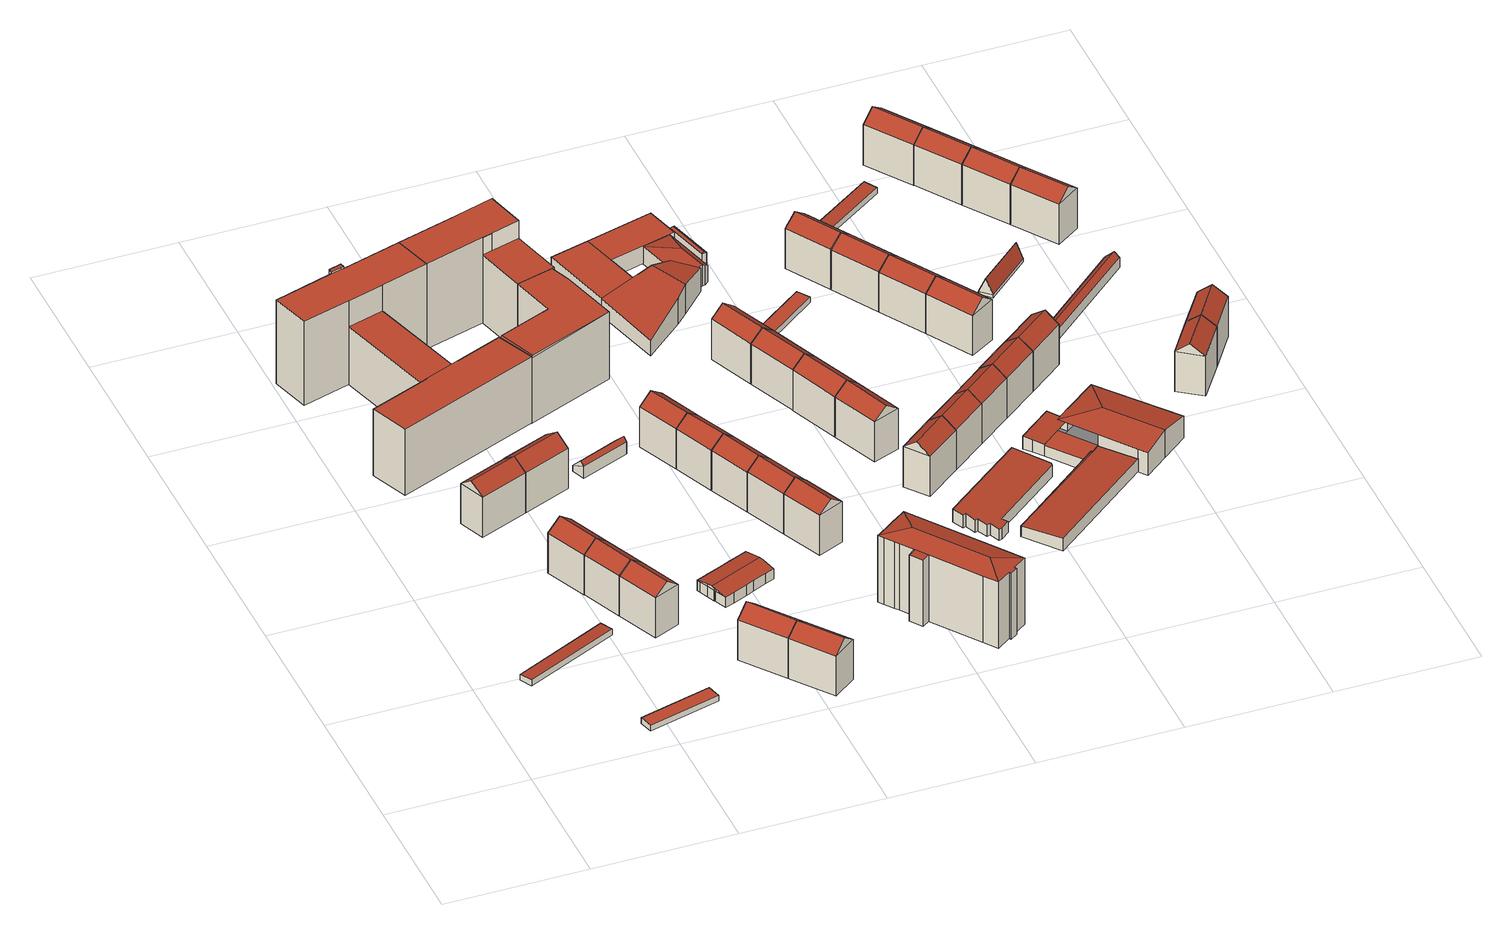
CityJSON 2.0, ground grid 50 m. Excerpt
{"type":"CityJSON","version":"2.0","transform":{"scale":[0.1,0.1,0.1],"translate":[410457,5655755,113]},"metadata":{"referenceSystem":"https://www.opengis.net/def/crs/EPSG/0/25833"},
"CityObjects":{
"building1":{"type":"Building","attributes":{"Dachtyp_tdc":"tdcPolyFlatRoof","Gemeindeschluessel":14612000,"Dachneigung":3.14,"QualitaetDacherkennung":79,"Geometrietyp2DReferenz":"3000","measuredHeight":2.38,"function":"31001_2463","roofType":"2100"},"geometry":[{"type":"Solid","lod":"2","boundaries":[[[[0,1,2,3]],[[1,4,5,2]],[[4,6,7,5]],[[6,0,3,7]],[[6,4,1,0]],[[3,2,5,7]]]],"semantics":{"surfaces":[{"type":"WallSurface"},{"type":"RoofSurface"},{"type":"GroundSurface"}],"values":[[0,0,0,0,1,2]]}}]},
"building2":{"type":"Building","attributes":{"Dachtyp_tdc":"tdcPolyFlatRoof","Gemeindeschluessel":14612000,"Dachneigung":0,"QualitaetDacherkennung":59,"Geometrietyp2DReferenz":"3000","measuredHeight":2.23,"function":"31001_2463","roofType":"1000"},"geometry":[{"type":"Solid","lod":"2","boundaries":[[[[8,9,10,11]],[[9,12,13,10]],[[12,14,15,13]],[[14,8,11,15]],[[14,12,9,8]],[[11,10,13,15]]]],"semantics":{"surfaces":[{"type":"WallSurface"},{"type":"RoofSurface"},{"type":"GroundSurface"}],"values":[[0,0,0,0,1,2]]}}]},
"building3":{"type":"Building","attributes":{"Dachtyp_tdc":"tdcGableRoof","Gemeindeschluessel":14612000,"Dachneigung":37.18,"QualitaetDacherkennung":72,"Geometrietyp2DReferenz":"3000","measuredHeight":19.45,"function":"31001_9998","roofType":"3100"},"geometry":[{"type":"Solid","lod":"2","boundaries":[[[[16,17,18,19]],[[17,20,21,18]],[[20,22,23,21]],[[22,16,19,23]],[[20,17,24]],[[16,22,25]],[[17,16,25,24]],[[22,20,24,25]],[[19,18,21,23]]]],"semantics":{"surfaces":[{"type":"WallSurface"},{"type":"RoofSurface"},{"type":"GroundSurface"}],"values":[[0,0,0,0,0,0,1,1,2]]}}]},
"building4":{"type":"Building","attributes":{"Dachtyp_tdc":"tdcGableRoof","Gemeindeschluessel":14612000,"Dachneigung":37.38,"QualitaetDacherkennung":79,"Geometrietyp2DReferenz":"3000","measuredHeight":19.51,"function":"31001_9998","roofType":"3100"},"geometry":[{"type":"Solid","lod":"2","boundaries":[[[[26,27,28,29]],[[27,30,31,28]],[[32,26,29,33]],[[30,27,34]],[[26,32,35]],[[27,26,35,34]],[[32,30,34,35]],[[29,28,31,33]],[[30,32,33,31]]]],"semantics":{"surfaces":[{"type":"WallSurface"},{"type":"RoofSurface"},{"type":"GroundSurface"}],"values":[[0,0,0,0,0,1,1,2,0]]}}]},
"building5":{"type":"Building","attributes":{"Dachtyp_tdc":"tdcGableRoof","Gemeindeschluessel":14612000,"Dachneigung":37.32,"QualitaetDacherkennung":85,"Geometrietyp2DReferenz":"3000","measuredHeight":19.47,"function":"31001_9998","roofType":"3100"},"geometry":[{"type":"Solid","lod":"2","boundaries":[[[[27,36,37,38]],[[36,39,40,37]],[[39,30,41,40]],[[30,27,38,41]],[[39,36,42]],[[27,30,43]],[[36,27,43,42]],[[30,39,42,43]],[[38,37,40,41]]]],"semantics":{"surfaces":[{"type":"WallSurface"},{"type":"RoofSurface"},{"type":"GroundSurface"}],"values":[[0,0,0,0,0,0,1,1,2]]}}]},
"building6":{"type":"Building","attributes":{"Dachtyp_tdc":"tdcGableRoof","Gemeindeschluessel":14612000,"Dachneigung":37.11,"QualitaetDacherkennung":81,"Geometrietyp2DReferenz":"3000","measuredHeight":19.46,"function":"31001_9998","roofType":"3100"},"geometry":[{"type":"Solid","lod":"2","boundaries":[[[[44,39,40,45]],[[39,36,37,40]],[[36,46,47,37]],[[46,44,45,47]],[[36,39,48]],[[44,46,49]],[[39,44,49,48]],[[46,36,48,49]],[[45,40,37,47]]]],"semantics":{"surfaces":[{"type":"WallSurface"},{"type":"RoofSurface"},{"type":"GroundSurface"}],"values":[[0,0,0,0,0,0,1,1,2]]}}]},
"building7":{"type":"Building","attributes":{"name":"World Trade Center","Gemeindeschluessel":14612000,"Geometrietyp2DReferenz":"3000","function":"31001_9998","roofType":"9999"},"children":["building7-1","building7-2","building7-3","building7-4"]},
"building7-1":{"type":"BuildingPart","attributes":{"Dachtyp_tdc":"tdcPolyFlatRoof","Dachneigung":0,"QualitaetDacherkennung":38,"Geometrietyp2DReferenz":"3000","measuredHeight":32.93,"roofType":"1000"},"parents":["building7"],"geometry":[{"type":"MultiSurface","lod":"2","boundaries":[[[50,51,52,53,54]],[[51,55,56,52]],[[55,57,58,56]],[[59,60,61,62]],[[60,63,64,61]],[[63,65,66,64]],[[65,67,66]],[[63,60,59,68,57,55,51,50,65]],[[53,52,56,58,69,62,61,64,66]]],"semantics":{"surfaces":[{"type":"WallSurface"},{"type":"RoofSurface"},{"type":"GroundSurface"}],"values":[0,0,0,0,0,0,0,1,2]}}]},
"building7-2":{"type":"BuildingPart","attributes":{"Dachtyp_tdc":"tdcPolyFlatRoof","Dachneigung":0,"QualitaetDacherkennung":76,"Geometrietyp2DReferenz":"3000","measuredHeight":22.62,"roofType":"1000"},"parents":["building7"],"geometry":[{"type":"MultiSurface","lod":"2","boundaries":[[[70,54,53,71]],[[67,72,73,66]],[[67,54,70,72]],[[73,71,53,66]]],"semantics":{"surfaces":[{"type":"WallSurface"},{"type":"RoofSurface"},{"type":"GroundSurface"}],"values":[0,0,1,2]}}]},
"building7-3":{"type":"BuildingPart","attributes":{"Dachtyp_tdc":"tdcPolyFlatRoof","Dachneigung":0,"QualitaetDacherkennung":53,"Geometrietyp2DReferenz":"3000","measuredHeight":26.05,"roofType":"1000"},"parents":["building7"],"geometry":[{"type":"MultiSurface","lod":"2","boundaries":[[[74,75,70,71,76]],[[77,73,72]],[[77,78,79,73]],[[78,80,81,79]],[[80,82,83,81]],[[84,85,86,87]],[[85,74,76,86]],[[82,84,87,83]],[[82,80,78,77,75,74,85,84]],[[87,86,76,71,73,79,81,83]]],"semantics":{"surfaces":[{"type":"WallSurface"},{"type":"RoofSurface"},{"type":"GroundSurface"}],"values":[0,0,0,0,0,0,0,0,1,2]}}]},
"building7-4":{"type":"BuildingPart","attributes":{"Dachtyp_tdc":"tdcPolyFlatRoof","Dachneigung":8.82,"QualitaetDacherkennung":40,"Geometrietyp2DReferenz":"3000","measuredHeight":33.85,"roofType":"2100"},"parents":["building7"],"geometry":[{"type":"MultiSurface","lod":"2","boundaries":[[[88,89,59,62,90]],[[91,92,93,58,57]],[[92,88,90,93]],[[92,91,94,89,88]],[[90,62,69,58,93]]],"semantics":{"surfaces":[{"type":"WallSurface"},{"type":"RoofSurface"},{"type":"GroundSurface"}],"values":[0,0,0,1,2]}}]},
"building8":{"type":"Building","attributes":{"Dachtyp_tdc":"tdcGableRoof","Gemeindeschluessel":14612000,"Dachneigung":36.97,"QualitaetDacherkennung":71,"Geometrietyp2DReferenz":"3000","measuredHeight":19.44,"function":"31001_9998","roofType":"3100"},"geometry":[{"type":"Solid","lod":"2","boundaries":[[[[95,96,97,18]],[[96,98,99,97]],[[98,20,21,99]],[[20,95,18,21]],[[98,96,100]],[[95,20,24]],[[96,95,24,100]],[[20,98,100,24]],[[18,97,99,21]]]],"semantics":{"surfaces":[{"type":"WallSurface"},{"type":"RoofSurface"},{"type":"GroundSurface"}],"values":[[0,0,0,0,0,0,1,1,2]]}}]},
"building9":{"type":"Building","attributes":{"Dachtyp_tdc":"tdcGableRoof","Gemeindeschluessel":14612000,"Dachneigung":37.35,"QualitaetDacherkennung":73,"Geometrietyp2DReferenz":"3000","measuredHeight":19.5,"function":"31001_9998","roofType":"3100"},"geometry":[{"type":"Solid","lod":"2","boundaries":[[[[101,102,103,104]],[[102,105,106,103]],[[105,107,108,106]],[[107,101,104,108]],[[105,102,109]],[[101,107,110]],[[102,101,110,109]],[[107,105,109,110]],[[104,103,106,108]]]],"semantics":{"surfaces":[{"type":"WallSurface"},{"type":"RoofSurface"},{"type":"GroundSurface"}],"values":[[0,0,0,0,0,0,1,1,2]]}}]},
"building10":{"type":"Building","attributes":{"Dachtyp_tdc":"tdcGableRoof","Gemeindeschluessel":14612000,"Dachneigung":37.56,"QualitaetDacherkennung":79,"Geometrietyp2DReferenz":"3000","measuredHeight":19.54,"function":"31001_9998","roofType":"3100"},"geometry":[{"type":"Solid","lod":"2","boundaries":[[[[107,111,112,108]],[[111,113,114,112]],[[113,101,104,114]],[[101,107,108,104]],[[113,111,115]],[[107,101,110]],[[111,107,110,115]],[[101,113,115,110]],[[108,112,114,104]]]],"semantics":{"surfaces":[{"type":"WallSurface"},{"type":"RoofSurface"},{"type":"GroundSurface"}],"values":[[0,0,0,0,0,0,1,1,2]]}}]},
"building11":{"type":"Building","attributes":{"Dachtyp_tdc":"tdcFreeFormRoof","Gemeindeschluessel":14612000,"Dachneigung":10.29,"QualitaetDacherkennung":55,"Geometrietyp2DReferenz":"3000","measuredHeight":5.33,"function":"31001_9998","roofType":"5000"},"geometry":[{"type":"Solid","lod":"2","boundaries":[[[[116,117,118,119]],[[117,120,121,118]],[[120,122,123,121]],[[122,124,125,123]],[[124,126,127,125]],[[126,128,129,127]],[[128,130,131,129]],[[130,132,133,131]],[[132,134,135,133]],[[134,136,137,135]],[[136,138,139,137]],[[138,140,141,139]],[[140,142,143,141]],[[142,144,145,143]],[[144,146,147,145]],[[146,148,149,147]],[[148,150,151,149]],[[150,152,153,151]],[[152,154,155,153]],[[154,116,119,155]],[[156,157,158,159,160,161,146,144,142,140,138,136]],[[162,163,164,165,166,167,168,169,170,158,157,171]],[[130,162,171,132]],[[132,171,157,156,134]],[[152,159,158,170,154]],[[154,170,169,116]],[[116,169,168,117]],[[117,168,167,120]],[[120,167,166,122]],[[122,166,165,124]],[[124,165,164,126]],[[126,164,163,128]],[[128,163,162,130]],[[148,161,160,150]],[[146,161,148]],[[150,160,159,152]],[[134,156,136]],[[119,118,121,123,125,127,129,131,133,135,137,139,141,143,145,147,149,151,153,155]]]],"semantics":{"surfaces":[{"type":"WallSurface"},{"type":"RoofSurface"},{"type":"GroundSurface"}],"values":[[0,0,0,0,0,0,0,0,0,0,0,0,0,0,0,0,0,0,0,0,1,1,0,0,0,0,0,0,0,0,0,0,0,0,0,0,0,2]]}}]},
"building12":{"type":"Building","attributes":{"Dachtyp_tdc":"tdcGableRoof","Gemeindeschluessel":14612000,"Dachneigung":44.7,"QualitaetDacherkennung":4,"Geometrietyp2DReferenz":"3000","measuredHeight":6.16,"function":"31001_2463","roofType":"3100"},"geometry":[{"type":"Solid","lod":"2","boundaries":[[[[172,173,174,175]],[[173,176,177,174]],[[176,178,179,177]],[[178,172,175,179]],[[176,173,180]],[[172,178,181]],[[173,172,181,180]],[[178,176,180,181]],[[175,174,177,179]]]],"semantics":{"surfaces":[{"type":"WallSurface"},{"type":"RoofSurface"},{"type":"GroundSurface"}],"values":[[0,0,0,0,0,0,1,1,2]]}}]},
"building13":{"type":"Building","attributes":{"name":"World Trade Center","Dachtyp_tdc":"tdcFreeFormRoof","Gemeindeschluessel":14612000,"Dachneigung":0.087,"QualitaetDacherkennung":66,"Geometrietyp2DReferenz":"3000","measuredHeight":26.23,"function":"31001_9998","roofType":"5000"},"geometry":[{"type":"Solid","lod":"2","boundaries":[[[[182,183,184,185]],[[183,186,187,184]],[[186,188,189,187]],[[188,190,191,189]],[[190,192,193,191]],[[192,182,185,193]],[[182,194,195,183]],[[196,190,197]],[[186,195,194,192,196,197,188]],[[186,183,195]],[[190,188,197]],[[192,190,196]],[[182,192,194]],[[185,184,187,189,191,193]]]],"semantics":{"surfaces":[{"type":"WallSurface"},{"type":"RoofSurface"},{"type":"GroundSurface"}],"values":[[0,0,0,0,0,0,1,1,1,0,0,0,0,2]]}}]},
"building14":{"type":"Building","attributes":{"name":"World Trade Center","Gemeindeschluessel":14612000,"Geometrietyp2DReferenz":"3000","function":"31001_9998","roofType":"9999"},"children":["building14-1","building14-2","building14-3"]},
"building14-1":{"type":"BuildingPart","attributes":{"Dachtyp_tdc":"tdcPolyFlatRoof","Dachneigung":0,"QualitaetDacherkennung":49,"Geometrietyp2DReferenz":"3000","measuredHeight":33.42,"roofType":"1000"},"parents":["building14"],"geometry":[{"type":"MultiSurface","lod":"2","boundaries":[[[198,199,200,201,202,203]],[[204,63,205,206,207]],[[63,60,208,205]],[[60,209,210,211,208]],[[209,60,63,204,199,198]],[[202,201,206,205,208,211]]],"semantics":{"surfaces":[{"type":"WallSurface"},{"type":"RoofSurface"},{"type":"GroundSurface"}],"values":[0,0,0,0,1,2]}}]},
"building14-2":{"type":"BuildingPart","attributes":{"Dachtyp_tdc":"tdcPolyFlatRoof","Dachneigung":0,"QualitaetDacherkennung":56,"Geometrietyp2DReferenz":"3000","measuredHeight":19.7,"roofType":"1000"},"parents":["building14"],"geometry":[{"type":"MultiSurface","lod":"2","boundaries":[[[210,212,213,211]],[[212,214,215,213]],[[212,210,203,214]],[[215,202,211,213]],[[214,203,202,215]]],"semantics":{"surfaces":[{"type":"WallSurface"},{"type":"RoofSurface"},{"type":"GroundSurface"}],"values":[0,0,1,2,0]}}]},
"building14-3":{"type":"BuildingPart","attributes":{"Dachtyp_tdc":"tdcPolyFlatRoof","Dachneigung":0,"QualitaetDacherkennung":71,"Geometrietyp2DReferenz":"3000","measuredHeight":26.55,"roofType":"1000"},"parents":["building14"],"geometry":[{"type":"MultiSurface","lod":"2","boundaries":[[[207,188,216,200]],[[201,217,218,206]],[[200,216,217,201]],[[216,188,218,217]],[[188,207,206,218]]],"semantics":{"surfaces":[{"type":"RoofSurface"},{"type":"GroundSurface"},{"type":"WallSurface"}],"values":[0,1,2,2,2]}}]},
"building15":{"type":"Building","attributes":{"Dachtyp_tdc":"tdcGableRoof","Gemeindeschluessel":14612000,"Dachneigung":37.41,"QualitaetDacherkennung":71,"Geometrietyp2DReferenz":"3000","measuredHeight":19.54,"function":"31001_9998","roofType":"3100"},"geometry":[{"type":"Solid","lod":"2","boundaries":[[[[219,220,221,222]],[[220,223,224,221]],[[223,225,226,224]],[[225,219,222,226]],[[223,220,227]],[[219,225,228]],[[220,219,228,227]],[[225,223,227,228]],[[222,221,224,226]]]],"semantics":{"surfaces":[{"type":"WallSurface"},{"type":"RoofSurface"},{"type":"GroundSurface"}],"values":[[0,0,0,0,0,0,1,1,2]]}}]},
"building16":{"type":"Building","attributes":{"Dachtyp_tdc":"tdcGableRoof","Gemeindeschluessel":14612000,"Dachneigung":37.17,"QualitaetDacherkennung":86,"Geometrietyp2DReferenz":"3000","measuredHeight":19.48,"function":"31001_9998","roofType":"3100"},"geometry":[{"type":"Solid","lod":"2","boundaries":[[[[225,229,230,226]],[[229,231,232,230]],[[231,219,222,232]],[[219,225,226,222]],[[231,229,233]],[[225,219,228]],[[229,225,228,233]],[[219,231,233,228]],[[226,230,232,222]]]],"semantics":{"surfaces":[{"type":"WallSurface"},{"type":"RoofSurface"},{"type":"GroundSurface"}],"values":[[0,0,0,0,0,0,1,1,2]]}}]},
"building17":{"type":"Building","attributes":{"Dachtyp_tdc":"tdcGableRoof","Gemeindeschluessel":14612000,"Dachneigung":37.42,"QualitaetDacherkennung":86,"Geometrietyp2DReferenz":"3000","measuredHeight":19.5,"function":"31001_9998","roofType":"3100"},"geometry":[{"type":"Solid","lod":"2","boundaries":[[[[234,235,236,237]],[[235,238,232,236]],[[238,229,230,232]],[[235,234,239]],[[229,238,233]],[[234,229,233,239]],[[238,235,239,233]],[[230,237,236,232]],[[229,234,237,230]]]],"semantics":{"surfaces":[{"type":"WallSurface"},{"type":"RoofSurface"},{"type":"GroundSurface"}],"values":[[0,0,0,0,0,1,1,2,0]]}}]},
"building18":{"type":"Building","attributes":{"Dachtyp_tdc":"tdcGableRoof","Gemeindeschluessel":14612000,"Dachneigung":37.19,"QualitaetDacherkennung":86,"Geometrietyp2DReferenz":"3000","measuredHeight":19.49,"function":"31001_9998","roofType":"3100"},"geometry":[{"type":"Solid","lod":"2","boundaries":[[[[234,240,241,237]],[[240,242,243,241]],[[242,244,236,243]],[[244,234,237,236]],[[242,240,245]],[[234,244,239]],[[240,234,239,245]],[[244,242,245,239]],[[237,241,243,236]]]],"semantics":{"surfaces":[{"type":"WallSurface"},{"type":"RoofSurface"},{"type":"GroundSurface"}],"values":[[0,0,0,0,0,0,1,1,2]]}}]},
"building19":{"type":"Building","attributes":{"Dachtyp_tdc":"tdcGableRoof","Gemeindeschluessel":14612000,"Dachneigung":37.09,"QualitaetDacherkennung":80,"Geometrietyp2DReferenz":"3000","measuredHeight":19.46,"function":"31001_9998","roofType":"3100"},"geometry":[{"type":"Solid","lod":"2","boundaries":[[[[246,247,248,241]],[[247,249,250,248]],[[249,242,243,250]],[[242,246,241,243]],[[249,247,251]],[[246,242,252]],[[247,246,252,251]],[[242,249,251,252]],[[241,248,250,243]]]],"semantics":{"surfaces":[{"type":"WallSurface"},{"type":"RoofSurface"},{"type":"GroundSurface"}],"values":[[0,0,0,0,0,0,1,1,2]]}}]},
"building20":{"type":"Building","attributes":{"Gemeindeschluessel":14612000,"Geometrietyp2DReferenz":"3000","function":"31001_9998","roofType":"9999"},"children":["building20-1","building20-2"]},
"building20-1":{"type":"BuildingPart","attributes":{"Dachtyp_tdc":"tdcPolyFlatRoof","Dachneigung":3.24,"QualitaetDacherkennung":46,"Geometrietyp2DReferenz":"3000","measuredHeight":26.03,"roofType":"2100"},"parents":["building20"],"geometry":[{"type":"MultiSurface","lod":"2","boundaries":[[[253,254,255,256]],[[254,257,258,255]],[[259,260,261,262]],[[260,253,256,261]],[[260,259,257,254,253]],[[256,255,258,262,261]]],"semantics":{"surfaces":[{"type":"WallSurface"},{"type":"RoofSurface"},{"type":"GroundSurface"}],"values":[0,0,0,0,1,2]}}]},
"building20-2":{"type":"BuildingPart","attributes":{"Dachtyp_tdc":"tdcHipRoof","Dachneigung":15.38,"QualitaetDacherkennung":29,"Geometrietyp2DReferenz":"3000","measuredHeight":28.06,"roofType":"3200"},"parents":["building20"],"geometry":[{"type":"MultiSurface","lod":"2","boundaries":[[[263,264,265,266]],[[264,267,268,265]],[[267,269,270,268]],[[269,271,272,270]],[[271,273,274,272]],[[273,259,262,274]],[[254,255,258,257]],[[254,275,276,255]],[[275,277,278,276]],[[277,279,280,278]],[[279,281,282,280]],[[281,283,284,282]],[[283,285,286,284]],[[285,287,288,286]],[[287,289,290,288]],[[289,291,292,290]],[[291,293,294,292]],[[293,295,296,294]],[[295,297,298,296]],[[297,263,266,298]],[[293,291,289,287,285,283,281,299]],[[271,269,267,264,263,297,300]],[[281,279,277,275,254,257,259,273,271,300,299]],[[297,295,293,299,300]],[[266,265,268,270,272,274,262,258,255,276,278,280,282,284,286,288,290,292,294,296,298]]],"semantics":{"surfaces":[{"type":"WallSurface"},{"type":"RoofSurface"},{"type":"GroundSurface"}],"values":[0,0,0,0,0,0,0,0,0,0,0,0,0,0,0,0,0,0,0,0,1,1,1,1,2]}}]},
"building21":{"type":"Building","attributes":{"Gemeindeschluessel":14612000,"Geometrietyp2DReferenz":"3000","function":"31001_9998","roofType":"9999"},"children":["building21-1","building21-2","building21-3","building21-4","building21-5"]},
"building21-1":{"type":"BuildingPart","attributes":{"Dachtyp_tdc":"tdcGableRoof","Dachneigung":13.11,"QualitaetDacherkennung":11,"Geometrietyp2DReferenz":"3000","measuredHeight":11.22,"roofType":"3100"},"parents":["building21"],"geometry":[{"type":"MultiSurface","lod":"2","boundaries":[[[301,302,303,304,305]],[[302,306,307,308,303]],[[309,310,311,312]],[[310,313,314,311]],[[313,315,316,314]],[[315,317,318,316]],[[310,309,306,302]],[[302,301,319,317,315,313,310]],[[318,304,303,308,312,311,314,316]]],"semantics":{"surfaces":[{"type":"WallSurface"},{"type":"RoofSurface"},{"type":"GroundSurface"}],"values":[0,0,0,0,0,0,1,1,2]}}]},
"building21-2":{"type":"BuildingPart","attributes":{"Dachtyp_tdc":"tdcPolyFlatRoof","Dachneigung":0,"QualitaetDacherkennung":45,"Geometrietyp2DReferenz":"3000","measuredHeight":6.95,"roofType":"1000"},"parents":["building21"],"geometry":[{"type":"MultiSurface","lod":"2","boundaries":[[[320,321,322,323]],[[320,324,325,321]],[[326,327,328,329,330]],[[327,326,331,324,320,323]],[[322,321,325,332,329,328]]],"semantics":{"surfaces":[{"type":"WallSurface"},{"type":"RoofSurface"},{"type":"GroundSurface"}],"values":[0,0,0,1,2]}}]},
"building21-3":{"type":"BuildingPart","attributes":{"Dachtyp_tdc":"tdcFreeFormRoof","Dachneigung":11.03,"QualitaetDacherkennung":16,"Geometrietyp2DReferenz":"3000","measuredHeight":8.27,"roofType":"5000"},"parents":["building21"],"geometry":[{"type":"MultiSurface","lod":"2","boundaries":[[[333,334,335,336,337,338]],[[339,340,341,342,343,312,308,344,329,332,345]],[[335,334,340,339]],[[334,333,341,340]],[[333,346,342,341]],[[346,347,343,342]],[[347,348,312,343]],[[307,349,344,308]],[[349,330,329,344]],[[336,335,339,345]],[[337,330,349,338]],[[349,307,348,347,346,333,338]]],"semantics":{"surfaces":[{"type":"RoofSurface"},{"type":"GroundSurface"},{"type":"WallSurface"}],"values":[0,1,2,2,2,2,2,2,2,2,0,0]}}]},
"building21-4":{"type":"BuildingPart","attributes":{"Dachtyp_tdc":"tdcPolyFlatRoof","Dachneigung":0,"QualitaetDacherkennung":70,"Geometrietyp2DReferenz":"3000","measuredHeight":6.91,"roofType":"1000"},"parents":["building21"],"geometry":[{"type":"MultiSurface","lod":"2","boundaries":[[[350,323,322,351]],[[327,305,304,328]],[[352,350,351,318,317]],[[352,319,305,327,323,350]],[[351,322,328,304,318]]],"semantics":{"surfaces":[{"type":"WallSurface"},{"type":"RoofSurface"},{"type":"GroundSurface"}],"values":[0,0,0,1,2]}}]},
"building21-5":{"type":"BuildingPart","attributes":{"Dachtyp_tdc":"tdcFreeFormRoof","Dachneigung":22.91,"QualitaetDacherkennung":25,"Geometrietyp2DReferenz":"3000","measuredHeight":9.61,"roofType":"5000"},"parents":["building21"],"geometry":[{"type":"MultiSurface","lod":"2","boundaries":[[[353,354,355,325,324]],[[354,356,336,345,355]],[[357,358,359,356]],[[357,356,354]],[[358,357,354,353]],[[358,353,359]],[[325,355,345,332]]],"semantics":{"surfaces":[{"type":"WallSurface"},{"type":"RoofSurface"},{"type":"GroundSurface"}],"values":[0,0,1,1,1,1,2]}}]},
"building22":{"type":"Building","attributes":{"Dachtyp_tdc":"tdcGableRoof","Gemeindeschluessel":14612000,"Dachneigung":37.33,"QualitaetDacherkennung":84,"Geometrietyp2DReferenz":"3000","measuredHeight":19.54,"function":"31001_9998","roofType":"3100"},"geometry":[{"type":"Solid","lod":"2","boundaries":[[[[360,361,362,363]],[[361,364,365,362]],[[364,366,367,365]],[[366,360,363,367]],[[364,361,368]],[[360,366,369]],[[361,360,369,368]],[[366,364,368,369]],[[363,362,365,367]]]],"semantics":{"surfaces":[{"type":"WallSurface"},{"type":"RoofSurface"},{"type":"GroundSurface"}],"values":[[0,0,0,0,0,0,1,1,2]]}}]},
"building23":{"type":"Building","attributes":{"Dachtyp_tdc":"tdcGableRoof","Gemeindeschluessel":14612000,"Dachneigung":37.03,"QualitaetDacherkennung":89,"Geometrietyp2DReferenz":"3000","measuredHeight":19.45,"function":"31001_9998","roofType":"3100"},"geometry":[{"type":"Solid","lod":"2","boundaries":[[[[370,364,371,372]],[[364,361,373,371]],[[361,374,375,373]],[[374,370,372,375]],[[361,364,368]],[[370,374,376]],[[364,370,376,368]],[[374,361,368,376]],[[372,371,373,375]]]],"semantics":{"surfaces":[{"type":"WallSurface"},{"type":"RoofSurface"},{"type":"GroundSurface"}],"values":[[0,0,0,0,0,0,1,1,2]]}}]},
"building24":{"type":"Building","attributes":{"Dachtyp_tdc":"tdcGableRoof","Gemeindeschluessel":14612000,"Dachneigung":37.1,"QualitaetDacherkennung":88,"Geometrietyp2DReferenz":"3000","measuredHeight":19.55,"function":"31001_9998","roofType":"3100"},"geometry":[{"type":"Solid","lod":"2","boundaries":[[[[374,377,378,379]],[[377,380,381,378]],[[380,370,382,381]],[[370,374,379,382]],[[380,377,383]],[[374,370,376]],[[377,374,376,383]],[[370,380,383,376]],[[379,378,381,382]]]],"semantics":{"surfaces":[{"type":"WallSurface"},{"type":"RoofSurface"},{"type":"GroundSurface"}],"values":[[0,0,0,0,0,0,1,1,2]]}}]},
"building25":{"type":"Building","attributes":{"Dachtyp_tdc":"tdcGableRoof","Gemeindeschluessel":14612000,"Dachneigung":37.07,"QualitaetDacherkennung":82,"Geometrietyp2DReferenz":"3000","measuredHeight":19.56,"function":"31001_9998","roofType":"3100"},"geometry":[{"type":"Solid","lod":"2","boundaries":[[[[384,380,381,385]],[[380,377,378,381]],[[377,386,387,378]],[[386,384,385,387]],[[377,380,383]],[[384,386,388]],[[380,384,388,383]],[[386,377,383,388]],[[385,381,378,387]]]],"semantics":{"surfaces":[{"type":"WallSurface"},{"type":"RoofSurface"},{"type":"GroundSurface"}],"values":[[0,0,0,0,0,0,1,1,2]]}}]},
"building26":{"type":"Building","attributes":{"Dachtyp_tdc":"tdcGableRoof","Gemeindeschluessel":14612000,"Dachneigung":37.24,"QualitaetDacherkennung":73,"Geometrietyp2DReferenz":"3000","measuredHeight":19.43,"function":"31001_9998","roofType":"3100"},"geometry":[{"type":"Solid","lod":"2","boundaries":[[[[389,390,391,392]],[[390,393,394,391]],[[393,395,396,394]],[[395,389,392,396]],[[393,390,397]],[[389,395,398]],[[390,389,398,397]],[[395,393,397,398]],[[392,391,394,396]]]],"semantics":{"surfaces":[{"type":"WallSurface"},{"type":"RoofSurface"},{"type":"GroundSurface"}],"values":[[0,0,0,0,0,0,1,1,2]]}}]},
"building27":{"type":"Building","attributes":{"Dachtyp_tdc":"tdcPolyFlatRoof","Gemeindeschluessel":14612000,"Dachneigung":2.9,"QualitaetDacherkennung":91,"Geometrietyp2DReferenz":"3000","measuredHeight":5.17,"function":"31001_9998","roofType":"2100"},"geometry":[{"type":"Solid","lod":"2","boundaries":[[[[399,400,401,402]],[[400,403,404,401]],[[403,405,406,404]],[[405,407,408,406]],[[407,409,410,408]],[[409,411,412,410]],[[411,413,414,412]],[[413,415,416,414]],[[415,417,418,416]],[[417,419,420,418]],[[419,421,422,420]],[[421,423,424,422]],[[423,425,426,424]],[[425,399,402,426]],[[425,423,421,419,417,415,413,411,409,407,405,403,400,399]],[[402,401,404,406,408,410,412,414,416,418,420,422,424,426]]]],"semantics":{"surfaces":[{"type":"WallSurface"},{"type":"RoofSurface"},{"type":"GroundSurface"}],"values":[[0,0,0,0,0,0,0,0,0,0,0,0,0,0,1,2]]}}]},
"building28":{"type":"Building","attributes":{"Dachtyp_tdc":"tdcGableRoof","Gemeindeschluessel":14612000,"Dachneigung":36.85,"QualitaetDacherkennung":74,"Geometrietyp2DReferenz":"3000","measuredHeight":19.45,"function":"31001_9998","roofType":"3100"},"geometry":[{"type":"Solid","lod":"2","boundaries":[[[[427,428,394,429]],[[428,390,391,394]],[[390,430,431,391]],[[430,427,429,431]],[[390,428,432]],[[427,430,433]],[[428,427,433,432]],[[430,390,432,433]],[[429,394,391,431]]]],"semantics":{"surfaces":[{"type":"WallSurface"},{"type":"RoofSurface"},{"type":"GroundSurface"}],"values":[[0,0,0,0,0,0,1,1,2]]}}]},
"building29":{"type":"Building","attributes":{"Dachtyp_tdc":"tdcPolyFlatRoof","Gemeindeschluessel":14612000,"Dachneigung":3.12,"QualitaetDacherkennung":56,"Geometrietyp2DReferenz":"3000","measuredHeight":2.45,"function":"31001_2463","roofType":"2100"},"geometry":[{"type":"Solid","lod":"2","boundaries":[[[[434,435,436,437]],[[435,438,439,436]],[[438,440,441,439]],[[440,434,437,441]],[[440,438,435,434]],[[437,436,439,441]]]],"semantics":{"surfaces":[{"type":"WallSurface"},{"type":"RoofSurface"},{"type":"GroundSurface"}],"values":[[0,0,0,0,1,2]]}}]},
"building30":{"type":"Building","attributes":{"Gemeindeschluessel":14612000,"Geometrietyp2DReferenz":"3000","function":"31001_9998","roofType":"9999"},"children":["building30-1","building30-2"]},
"building30-1":{"type":"BuildingPart","attributes":{"Dachtyp_tdc":"tdcFreeFormRoof","Dachneigung":72.83,"QualitaetDacherkennung":14,"Geometrietyp2DReferenz":"3000","measuredHeight":4.64,"roofType":"5000"},"parents":["building30"],"geometry":[{"type":"MultiSurface","lod":"2","boundaries":[[[442,443,444,445]],[[443,446,447,444]],[[448,446,443]],[[448,443,442]],[[448,442,446]],[[445,444,447]]],"semantics":{"surfaces":[{"type":"WallSurface"},{"type":"RoofSurface"},{"type":"GroundSurface"}],"values":[0,0,1,1,1,2]}}]},
"building30-2":{"type":"BuildingPart","attributes":{"Dachtyp_tdc":"tdcPolyFlatRoof","Dachneigung":2.98,"QualitaetDacherkennung":87,"Geometrietyp2DReferenz":"3000","measuredHeight":4.84,"roofType":"2100"},"parents":["building30"],"geometry":[{"type":"MultiSurface","lod":"2","boundaries":[[[449,450,442,445,451]],[[452,453,454,455]],[[453,449,451,454]],[[453,452,450,449]],[[451,445,447,455,454]]],"semantics":{"surfaces":[{"type":"WallSurface"},{"type":"RoofSurface"},{"type":"GroundSurface"}],"values":[0,0,0,1,2]}}]},
"building31":{"type":"Building","attributes":{"Dachtyp_tdc":"tdcGableRoof","Gemeindeschluessel":14612000,"Dachneigung":36.94,"QualitaetDacherkennung":74,"Geometrietyp2DReferenz":"3000","measuredHeight":19.46,"function":"31001_9998","roofType":"3100"},"geometry":[{"type":"Solid","lod":"2","boundaries":[[[[456,457,458,431]],[[457,459,460,458]],[[459,427,429,460]],[[427,456,431,429]],[[459,457,461]],[[456,427,433]],[[457,456,433,461]],[[427,459,461,433]],[[431,458,460,429]]]],"semantics":{"surfaces":[{"type":"WallSurface"},{"type":"RoofSurface"},{"type":"GroundSurface"}],"values":[[0,0,0,0,0,0,1,1,2]]}}]},
"building32":{"type":"Building","attributes":{"Dachtyp_tdc":"tdcGableRoof","Gemeindeschluessel":14612000,"Dachneigung":37.02,"QualitaetDacherkennung":83,"Geometrietyp2DReferenz":"3000","measuredHeight":19.46,"function":"31001_9998","roofType":"3100"},"geometry":[{"type":"Solid","lod":"2","boundaries":[[[[462,463,464,465]],[[463,466,467,464]],[[466,468,469,467]],[[468,462,465,469]],[[466,463,470]],[[462,468,471]],[[463,462,471,470]],[[468,466,470,471]],[[465,464,467,469]]]],"semantics":{"surfaces":[{"type":"WallSurface"},{"type":"RoofSurface"},{"type":"GroundSurface"}],"values":[[0,0,0,0,0,0,1,1,2]]}}]},
"building33":{"type":"Building","attributes":{"Dachtyp_tdc":"tdcGableRoof","Gemeindeschluessel":14612000,"Dachneigung":36.9,"QualitaetDacherkennung":75,"Geometrietyp2DReferenz":"3000","measuredHeight":19.47,"function":"31001_9998","roofType":"3100"},"geometry":[{"type":"Solid","lod":"2","boundaries":[[[[472,473,474,458]],[[473,475,476,474]],[[475,459,460,476]],[[459,472,458,460]],[[475,473,477]],[[472,459,461]],[[473,472,461,477]],[[459,475,477,461]],[[458,474,476,460]]]],"semantics":{"surfaces":[{"type":"WallSurface"},{"type":"RoofSurface"},{"type":"GroundSurface"}],"values":[[0,0,0,0,0,0,1,1,2]]}}]},
"building34":{"type":"Building","attributes":{"Dachtyp_tdc":"tdcGableRoof","Gemeindeschluessel":14612000,"Dachneigung":36.94,"QualitaetDacherkennung":86,"Geometrietyp2DReferenz":"3000","measuredHeight":19.45,"function":"31001_9998","roofType":"3100"},"geometry":[{"type":"Solid","lod":"2","boundaries":[[[[478,479,480,464]],[[479,481,482,480]],[[481,483,467,482]],[[483,478,464,467]],[[481,479,484]],[[478,483,485]],[[479,478,485,484]],[[483,481,484,485]],[[464,480,482,467]]]],"semantics":{"surfaces":[{"type":"WallSurface"},{"type":"RoofSurface"},{"type":"GroundSurface"}],"values":[[0,0,0,0,0,0,1,1,2]]}}]},
"building35":{"type":"Building","attributes":{"Dachtyp_tdc":"tdcGableRoof","Gemeindeschluessel":14612000,"Dachneigung":37.05,"QualitaetDacherkennung":86,"Geometrietyp2DReferenz":"3000","measuredHeight":19.46,"function":"31001_9998","roofType":"3100"},"geometry":[{"type":"Solid","lod":"2","boundaries":[[[[486,487,488,480]],[[487,489,490,488]],[[489,491,482,490]],[[491,486,480,482]],[[489,487,492]],[[486,491,493]],[[487,486,493,492]],[[491,489,492,493]],[[480,488,490,482]]]],"semantics":{"surfaces":[{"type":"WallSurface"},{"type":"RoofSurface"},{"type":"GroundSurface"}],"values":[[0,0,0,0,0,0,1,1,2]]}}]},
"building36":{"type":"Building","attributes":{"Gemeindeschluessel":14612000,"Geometrietyp2DReferenz":"3000","function":"31001_9998","roofType":"9999"},"children":["building36-1","building36-2","building36-3"]},
"building36-1":{"type":"BuildingPart","attributes":{"Dachtyp_tdc":"tdcPolyFlatRoof","Dachneigung":3.41,"QualitaetDacherkennung":60,"Geometrietyp2DReferenz":"3000","measuredHeight":4.96,"roofType":"2100"},"parents":["building36"],"geometry":[{"type":"MultiSurface","lod":"2","boundaries":[[[494,495,496,497,498]],[[495,499,500,496]],[[499,501,502,500]],[[501,503,504,502]],[[501,499,495,494,505,506,503]],[[504,507,497,496,500,502]]],"semantics":{"surfaces":[{"type":"WallSurface"},{"type":"RoofSurface"},{"type":"GroundSurface"}],"values":[0,0,0,0,1,2]}}]},
"building36-2":{"type":"BuildingPart","attributes":{"Dachtyp_tdc":"tdcHipAndGableRoof","Dachneigung":11.09,"QualitaetDacherkennung":26,"Geometrietyp2DReferenz":"3000","measuredHeight":10.74,"roofType":"5000"},"parents":["building36"],"geometry":[{"type":"MultiSurface","lod":"2","boundaries":[[[508,509,510,504,503]],[[509,511,512,510]],[[511,513,514,512]],[[513,515,516,514]],[[509,508,517,518]],[[517,519,520,515,513,518]],[[513,511,509,518]],[[516,521,522,507,504,510,512,514]],[[515,520,521,516]],[[520,519,523,522,521]]],"semantics":{"surfaces":[{"type":"WallSurface"},{"type":"RoofSurface"},{"type":"GroundSurface"}],"values":[0,0,0,0,1,1,1,2,0,0]}}]},
"building36-3":{"type":"BuildingPart","attributes":{"Dachtyp_tdc":"tdcPolyFlatRoof","Dachneigung":2.56,"QualitaetDacherkennung":47,"Geometrietyp2DReferenz":"3000","measuredHeight":4.54,"roofType":"2100"},"parents":["building36"],"geometry":[{"type":"MultiSurface","lod":"2","boundaries":[[[523,524,525,522]],[[524,526,527,525]],[[526,528,529,527]],[[528,498,497,529]],[[498,528,526,524,523,530,505]],[[507,522,525,527,529,497]]],"semantics":{"surfaces":[{"type":"WallSurface"},{"type":"RoofSurface"},{"type":"GroundSurface"}],"values":[0,0,0,0,1,2]}}]},
"building37":{"type":"Building","attributes":{"Dachtyp_tdc":"tdcGableRoof","Gemeindeschluessel":14612000,"Dachneigung":37.01,"QualitaetDacherkennung":79,"Geometrietyp2DReferenz":"3000","measuredHeight":19.44,"function":"31001_9998","roofType":"3100"},"geometry":[{"type":"Solid","lod":"2","boundaries":[[[[531,489,490,532]],[[489,487,488,490]],[[487,533,534,488]],[[533,531,532,534]],[[487,489,535]],[[531,533,536]],[[489,531,536,535]],[[533,487,535,536]],[[532,490,488,534]]]],"semantics":{"surfaces":[{"type":"WallSurface"},{"type":"RoofSurface"},{"type":"GroundSurface"}],"values":[[0,0,0,0,0,0,1,1,2]]}}]},
"building38":{"type":"Building","attributes":{"Dachtyp_tdc":"tdcGableRoof","Gemeindeschluessel":14612000,"Dachneigung":36.95,"QualitaetDacherkennung":73,"Geometrietyp2DReferenz":"3000","measuredHeight":19.45,"function":"31001_9998","roofType":"3100"},"geometry":[{"type":"Solid","lod":"2","boundaries":[[[[473,537,538,474]],[[537,539,540,538]],[[539,541,476,540]],[[541,473,474,476]],[[539,537,542]],[[473,541,543]],[[537,473,543,542]],[[541,539,542,543]],[[474,538,540,476]]]],"semantics":{"surfaces":[{"type":"WallSurface"},{"type":"RoofSurface"},{"type":"GroundSurface"}],"values":[[0,0,0,0,0,0,1,1,2]]}}]},
"building39":{"type":"Building","attributes":{"Dachtyp_tdc":"tdcPolyFlatRoof","Gemeindeschluessel":14612000,"Dachneigung":3.6,"QualitaetDacherkennung":71,"Geometrietyp2DReferenz":"3000","measuredHeight":2.48,"function":"31001_2463","roofType":"2100"},"geometry":[{"type":"Solid","lod":"2","boundaries":[[[[544,545,546,547]],[[545,548,549,546]],[[548,550,551,549]],[[550,544,547,551]],[[550,548,545,544]],[[547,546,549,551]]]],"semantics":{"surfaces":[{"type":"WallSurface"},{"type":"RoofSurface"},{"type":"GroundSurface"}],"values":[[0,0,0,0,1,2]]}}]},
"building40":{"type":"Building","attributes":{"Dachtyp_tdc":"tdcGableRoof","Gemeindeschluessel":14612000,"Dachneigung":66.62,"QualitaetDacherkennung":9,"Geometrietyp2DReferenz":"3000","measuredHeight":6.87,"function":"31001_2463","roofType":"3100"},"geometry":[{"type":"Solid","lod":"2","boundaries":[[[[552,553,554,555]],[[553,556,557,554]],[[556,558,559,557]],[[558,552,555,559]],[[556,553,560]],[[552,558,561]],[[553,552,561,560]],[[558,556,560,561]],[[555,554,557,559]]]],"semantics":{"surfaces":[{"type":"WallSurface"},{"type":"RoofSurface"},{"type":"GroundSurface"}],"values":[[0,0,0,0,0,0,1,1,2]]}}]},
"building41":{"type":"Building","attributes":{"Dachtyp_tdc":"tdcGableRoof","Gemeindeschluessel":14612000,"Dachneigung":37.25,"QualitaetDacherkennung":83,"Geometrietyp2DReferenz":"3000","measuredHeight":19.75,"function":"31001_9998","roofType":"3100"},"geometry":[{"type":"Solid","lod":"2","boundaries":[[[[562,563,564,565]],[[563,566,567,564]],[[566,568,569,567]],[[568,562,565,569]],[[566,563,570]],[[562,568,571]],[[563,562,571,570]],[[568,566,570,571]],[[565,564,567,569]]]],"semantics":{"surfaces":[{"type":"WallSurface"},{"type":"RoofSurface"},{"type":"GroundSurface"}],"values":[[0,0,0,0,0,0,1,1,2]]}}]},
"building42":{"type":"Building","attributes":{"Dachtyp_tdc":"tdcGableRoof","Gemeindeschluessel":14612000,"Dachneigung":44.95,"QualitaetDacherkennung":4,"Geometrietyp2DReferenz":"3000","measuredHeight":5.51,"function":"31001_2463","roofType":"3100"},"geometry":[{"type":"Solid","lod":"2","boundaries":[[[[572,573,574,575]],[[573,576,577,574]],[[576,578,579,577]],[[578,572,575,579]],[[576,573,580]],[[572,578,581]],[[573,572,581,580]],[[578,576,580,581]],[[575,574,577,579]]]],"semantics":{"surfaces":[{"type":"WallSurface"},{"type":"RoofSurface"},{"type":"GroundSurface"}],"values":[[0,0,0,0,0,0,1,1,2]]}}]},
"building43":{"type":"Building","attributes":{"Dachtyp_tdc":"tdcGableRoof","Gemeindeschluessel":14612000,"Dachneigung":37.46,"QualitaetDacherkennung":74,"Geometrietyp2DReferenz":"3000","measuredHeight":19.48,"function":"31001_9998","roofType":"3100"},"geometry":[{"type":"Solid","lod":"2","boundaries":[[[[582,583,584,585]],[[583,586,587,584]],[[586,588,589,587]],[[588,582,585,589]],[[586,583,590]],[[582,588,591]],[[583,582,591,590]],[[588,586,590,591]],[[585,584,587,589]]]],"semantics":{"surfaces":[{"type":"WallSurface"},{"type":"RoofSurface"},{"type":"GroundSurface"}],"values":[[0,0,0,0,0,0,1,1,2]]}}]},
"building44":{"type":"Building","attributes":{"Dachtyp_tdc":"tdcGableRoof","Gemeindeschluessel":14612000,"Dachneigung":37.3,"QualitaetDacherkennung":86,"Geometrietyp2DReferenz":"3000","measuredHeight":19.53,"function":"31001_9998","roofType":"3100"},"geometry":[{"type":"Solid","lod":"2","boundaries":[[[[592,562,593,594]],[[562,568,595,593]],[[568,596,597,595]],[[596,592,594,597]],[[568,562,571]],[[592,596,598]],[[562,592,598,571]],[[596,568,571,598]],[[594,593,595,597]]]],"semantics":{"surfaces":[{"type":"WallSurface"},{"type":"RoofSurface"},{"type":"GroundSurface"}],"values":[[0,0,0,0,0,0,1,1,2]]}}]},
"building45":{"type":"Building","attributes":{"Dachtyp_tdc":"tdcGableRoof","Gemeindeschluessel":14612000,"Dachneigung":37.37,"QualitaetDacherkennung":86,"Geometrietyp2DReferenz":"3000","measuredHeight":19.53,"function":"31001_9998","roofType":"3100"},"geometry":[{"type":"Solid","lod":"2","boundaries":[[[[599,592,594,600]],[[592,596,597,594]],[[596,601,602,597]],[[601,599,600,602]],[[596,592,598]],[[599,601,603]],[[592,599,603,598]],[[601,596,598,603]],[[600,594,597,602]]]],"semantics":{"surfaces":[{"type":"WallSurface"},{"type":"RoofSurface"},{"type":"GroundSurface"}],"values":[[0,0,0,0,0,0,1,1,2]]}}]},
"building46":{"type":"Building","attributes":{"Dachtyp_tdc":"tdcGableRoof","Gemeindeschluessel":14612000,"Dachneigung":37.27,"QualitaetDacherkennung":78,"Geometrietyp2DReferenz":"3000","measuredHeight":19.47,"function":"31001_9998","roofType":"3100"},"geometry":[{"type":"Solid","lod":"2","boundaries":[[[[583,604,605,584]],[[604,606,607,605]],[[606,586,587,607]],[[586,583,584,587]],[[606,604,608]],[[583,586,590]],[[604,583,590,608]],[[586,606,608,590]],[[584,605,607,587]]]],"semantics":{"surfaces":[{"type":"WallSurface"},{"type":"RoofSurface"},{"type":"GroundSurface"}],"values":[[0,0,0,0,0,0,1,1,2]]}}]},
"building47":{"type":"Building","attributes":{"Dachtyp_tdc":"tdcGableRoof","Gemeindeschluessel":14612000,"Dachneigung":37.36,"QualitaetDacherkennung":78,"Geometrietyp2DReferenz":"3000","measuredHeight":19.48,"function":"31001_9998","roofType":"3100"},"geometry":[{"type":"Solid","lod":"2","boundaries":[[[[601,609,610,602]],[[609,611,612,610]],[[611,599,600,612]],[[599,601,602,600]],[[611,609,613]],[[601,599,603]],[[609,601,603,613]],[[599,611,613,603]],[[602,610,612,600]]]],"semantics":{"surfaces":[{"type":"WallSurface"},{"type":"RoofSurface"},{"type":"GroundSurface"}],"values":[[0,0,0,0,0,0,1,1,2]]}}]}
},
"vertices":[
[165,416,56],[144,460,53],[144,460,32],[165,416,32],[477,615,53],[477,615,32],[498,570,56],[498,570,32],
[413,109,55],[668,177,55],[668,177,33],[413,109,33],[681,128,55],[681,128,33],[426,60,55],[426,60,33],
[276,1300,176],[448,1368,176],[448,1368,19],[276,1300,19],[485,1276,175],[485,1276,19],[313,1207,175],[313,1207,19],[466,1323,213],[294,1254,213],
[523,986,188],[585,839,188],[585,839,30],[523,986,30],[494,799,187],[494,799,30],[430,947,186],[430,947,30],[540,819,225],[478,967,225],
[648,694,188],[648,694,31],[585,839,31],[555,655,187],[555,655,31],[494,799,31],[602,675,226],[540,819,226],
[619,507,187],[619,507,31],[711,547,188],[711,547,31],[602,675,225],[665,527,225],
[218,2105,343],[49,2055,343],[49,2055,14],[218,2105,14],[218,2105,240],[9,2193,343],[9,2193,14],[219,2256,343],[219,2256,14],[265,2268,343],[475,2330,343],[475,2330,14],[265,2268,14],[515,2193,343],[515,2193,14],[347,2143,343],[347,2143,14],[347,2143,240],[219,2255,343],[219,2255,14],
[330,1724,240],[330,1724,14],[456,1775,240],[456,1775,14],
[331,1724,274],[330,1724,274],[331,1724,14],[456,1775,274],[619,1841,274],[619,1841,14],[677,1710,274],[677,1710,14],[677,1709,274],[677,1709,14],[170,1504,274],[116,1638,274],[116,1638,14],[170,1504,14],
[261,2281,352],[265,2268,350],[261,2281,14],[219,2256,350],[216,2268,352],[216,2268,14],[219,2255,350],
[448,1368,177],[618,1437,177],[618,1437,19],[656,1345,175],[656,1345,19],[637,1392,213],
[920,142,201],[809,290,201],[809,290,45],[920,142,45],[889,350,202],[889,350,45],[1001,202,202],[1001,202,45],[850,321,240],[961,172,240],
[1107,61,202],[1107,61,45],[1026,1,201],[1026,1,45],[1067,31,240],
[835,680,70],[831,689,70],[831,689,30],[835,680,30],[849,697,70],[849,697,30],[875,708,70],[875,708,30],[903,720,70],[903,720,30],[931,732,70],[931,732,30],[964,746,70],[964,746,30],[997,760,70],[997,760,30],[1026,772,70],[1026,772,30],[1056,702,70],[1056,702,30],[1075,657,70],[1075,657,30],[1044,644,70],[1044,644,30],[995,623,70],[995,623,30],[966,610,70],[966,610,30],[915,588,70],[915,588,30],[881,574,70],[881,574,30],[863,615,70],[863,615,30],[862,618,70],[862,618,30],[861,620,70],[861,620,30],[849,647,70],[849,647,30],[1056,702,81],[1051,713,83],[857,629,83],[861,620,81],[862,618,81],[863,615,80],[997,760,71],[964,746,71],[931,732,71],[903,720,71],[875,708,71],[849,697,71],[831,689,71],[835,680,73],[849,647,80],[1026,772,71],
[701,1423,42],[871,1492,42],[871,1492,20],[701,1423,20],[891,1444,67],[891,1444,20],[720,1375,67],[720,1375,20],[886,1455,82],[716,1386,82],
[677,1710,266],[619,1841,260],[619,1841,12],[677,1710,12],[817,1921,274],[817,1921,12],[776,2077,274],[776,2077,12],[913,2114,253],[913,2114,12],[988,1835,274],[988,1835,12],[682,1712,275],[629,1845,275],[931,2047,274],[905,2112,274],
[830,2434,343],[866,2296,343],[866,2296,274],[866,2296,9],[830,2434,9],[830,2434,206],[729,2256,343],[515,2193,9],[729,2256,9],[729,2256,274],[475,2330,9],[695,2394,343],[695,2394,206],[695,2394,9],
[659,2515,206],[659,2515,9],[799,2552,206],[799,2552,9],
[913,2114,274],[913,2114,9],[776,2077,9],
[1003,1305,184],[939,1454,184],[939,1454,27],[1003,1305,27],[1030,1494,184],[1030,1494,27],[1094,1345,184],[1094,1345,27],[985,1474,222],[1049,1325,222],
[1157,1200,184],[1157,1200,27],[1065,1161,184],[1065,1161,27],[1112,1181,222],
[1220,1055,184],[1128,1015,183],[1128,1015,27],[1220,1055,27],[1065,1161,183],[1174,1035,222],
[1284,907,184],[1284,907,27],[1192,868,184],[1192,868,27],[1128,1015,184],[1238,888,222],
[1284,907,185],[1347,761,185],[1347,761,27],[1255,722,184],[1255,722,27],[1302,742,222],[1239,888,222],
[1386,289,296],[1410,307,298],[1410,307,38],[1386,289,38],[1411,307,298],[1411,307,38],[1441,264,298],[1417,247,296],[1417,247,38],[1441,264,38],
[1669,106,297],[1673,101,295],[1673,101,38],[1669,106,38],[1647,82,296],[1647,82,38],[1643,88,297],[1643,88,38],[1594,53,298],[1594,53,38],[1560,99,298],[1560,99,38],[1378,352,298],[1378,352,38],[1367,367,298],[1367,367,38],[1345,397,298],[1345,397,38],[1331,417,298],[1331,417,38],[1345,427,298],[1345,427,38],[1378,451,297],[1378,451,38],[1390,460,297],[1390,460,38],[1402,469,297],[1402,469,38],[1442,497,297],[1442,497,38],[1453,505,297],[1453,505,38],[1682,187,297],[1682,187,38],[1716,140,297],[1716,140,38],[1437,392,318],[1606,158,318],
[1227,2194,105],[1277,2207,117],[1277,2207,4],[1227,2194,4],[1227,2194,74],[1347,2225,104],[1347,2225,72],[1347,2225,4],[1425,2163,96],[1339,2074,117],[1339,2074,4],[1425,2163,4],[1298,2031,104],[1298,2031,4],[1156,1910,62],[1156,1910,4],[1090,2157,72],[1090,2157,4],[1096,2159,74],
[1395,2514,74],[1395,2514,4],[1159,2451,4],[1159,2451,74],[1427,2394,74],[1427,2394,4],[1311,2363,74],[1191,2331,74],[1191,2331,4],[1311,2363,4],[1311,2363,72],[1413,2390,74],[1413,2390,4],
[1441,2186,87],[1451,2189,80],[1463,2201,69],[1456,2227,69],[1413,2390,69],[1413,2290,87],[1463,2201,4],[1451,2189,4],[1441,2186,4],[1428,2183,4],[1417,2171,4],[1311,2362,4],[1456,2227,4],[1428,2183,85],[1417,2171,82],[1425,2163,83],[1311,2362,72],
[1022,2415,74],[1022,2415,4],[1090,2157,74],
[1427,2394,97],[1471,2230,97],[1471,2230,4],[1456,2227,97],[1462,2232,101],[1421,2388,101],[1413,2390,97],
[1410,1842,177],[1478,1677,177],[1478,1677,18],[1410,1842,18],[1387,1640,176],[1387,1640,18],[1320,1805,177],[1320,1805,18],[1433,1658,214],[1365,1824,214],
[1458,1465,176],[1387,1640,19],[1458,1465,19],[1478,1677,19],[1550,1503,177],[1550,1503,19],[1505,1484,214],
[1623,1326,177],[1623,1326,18],[1550,1503,18],[1531,1289,175],[1531,1289,18],[1458,1465,18],[1578,1308,214],
[1599,1121,175],[1599,1121,18],[1692,1158,177],[1692,1158,18],[1647,1140,214],
[1629,955,187],[1754,1053,187],[1754,1053,29],[1629,955,29],[1815,975,185],[1815,975,29],[1690,878,185],[1690,878,29],[1784,1015,224],[1659,917,224],
[1848,614,72],[1817,590,72],[1817,590,29],[1848,614,29],[1806,585,72],[1806,585,29],[1790,623,74],[1790,623,29],[1779,619,74],[1779,619,29],[1762,657,76],[1762,657,29],[1752,652,76],[1752,652,29],[1735,692,79],[1735,692,29],[1725,686,79],[1725,686,29],[1706,727,81],[1706,727,29],[1995,956,81],[1995,956,29],[2083,845,74],[2083,845,29],[2081,832,73],[2081,832,29],[1833,633,73],[1833,633,29],
[1940,1072,185],[1815,975,186],[1940,1072,29],[1879,1151,186],[1879,1151,29],[1784,1015,223],[1909,1113,223],
[1525,1824,40],[1495,1865,42],[1495,1865,18],[1525,1824,18],[1686,2006,42],[1686,2006,18],[1716,1965,40],[1716,1965,18],
[1875,576,72],[2221,854,72],[2221,854,32],[1875,576,32],[2223,850,72],[2223,850,32],[2220,851,79],
[1971,458,81],[1875,576,73],[1971,458,32],[2253,874,73],[2341,755,81],[2341,755,32],[2253,874,32],
[1879,1151,187],[2000,1246,186],[2000,1246,29],[2061,1167,185],[2061,1167,29],[2030,1207,223],
[1791,2208,176],[1885,2054,176],[1885,2054,19],[1791,2208,19],[1800,2003,176],[1800,2003,19],[1707,2158,176],[1707,2158,19],[1843,2028,213],[1750,2183,213],
[2000,1246,187],[2127,1345,187],[2127,1345,29],[2189,1267,185],[2189,1267,29],[2157,1307,223],
[1885,2054,177],[1982,1892,176],[1982,1892,19],[1897,1841,175],[1897,1841,19],[1800,2003,175],[1940,1867,213],[1843,2029,213],
[1982,1892,177],[2078,1734,177],[2078,1734,19],[1992,1682,174],[1992,1682,19],[1897,1841,174],[2036,1709,213],[1941,1867,213],
[2097,940,75],[2071,973,78],[2071,973,30],[2097,940,30],[2097,940,72],[2049,1000,80],[2049,1000,30],[2166,1094,80],[2166,1094,30],[2214,1034,75],[2214,1034,30],[2157,988,75],[2163,993,75],[2163,993,30],
[2214,1034,118],[2329,1126,116],[2329,1126,30],[2538,868,115],[2538,868,30],[2447,794,138],[2447,794,30],[2363,727,118],[2363,727,30],[2163,993,119],[2306,975,138],[2253,874,118],[2341,755,118],[2341,755,30],[2253,874,30],[2253,874,75],
[2223,850,74],[2223,850,30],[2221,854,74],[2221,854,30],[2185,826,72],[2185,826,30],[2163,993,76],
[2087,1523,173],[2087,1523,19],[2173,1575,177],[2173,1575,19],[2037,1709,213],[2132,1551,213],
[2255,1445,187],[2255,1445,29],[2316,1367,185],[2316,1367,29],[2189,1267,186],[2285,1407,223],[2157,1306,223],
[1879,2253,40],[1851,2294,43],[1851,2294,18],[1879,2253,18],[2091,2458,43],[2091,2458,18],[2119,2417,40],[2119,2417,18],
[2216,1800,40],[2373,1939,40],[2373,1939,30],[2216,1800,30],[2407,1901,42],[2407,1901,30],[2250,1762,42],[2250,1762,30],[2390,1920,99],[2233,1781,99],
[2241,2415,175],[2134,2572,175],[2134,2572,16],[2241,2415,16],[2217,2629,176],[2217,2629,16],[2324,2472,176],[2324,2472,16],[2176,2601,213],[2283,2444,213],
[2328,1523,55],[2642,1801,55],[2642,1801,32],[2328,1523,32],[2676,1762,72],[2676,1762,32],[2362,1485,72],[2362,1485,32],[2664,1777,87],[2349,1499,87],
[2598,1098,191],[2688,1228,191],[2688,1228,33],[2598,1098,33],[2770,1171,189],[2770,1171,33],[2680,1041,189],[2680,1041,33],[2728,1200,228],[2638,1070,228],
[2344,2264,175],[2241,2415,18],[2344,2264,18],[2324,2472,18],[2427,2320,176],[2427,2320,18],[2386,2292,213],
[2447,2112,175],[2447,2112,18],[2530,2169,176],[2530,2169,18],[2489,2141,213],
[2778,1359,191],[2778,1359,33],[2860,1303,189],[2860,1303,33],[2818,1332,228],
[2634,2017,176],[2634,2017,18],[2551,1961,175],[2551,1961,18],[2593,1989,213]
]}
